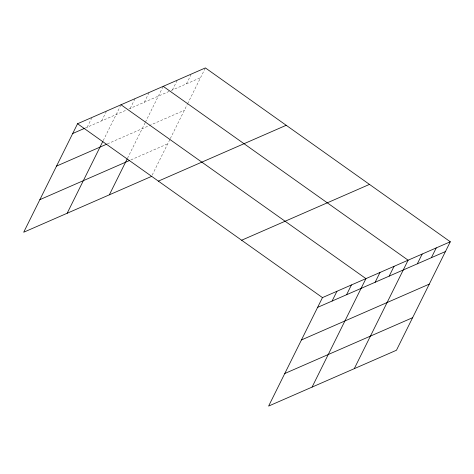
<?xml version="1.0" encoding="UTF-8"?>
<svg xmlns="http://www.w3.org/2000/svg" width="474" height="474" viewBox="0 0 474 474"><rect width="100%" height="100%" fill="white"/><g stroke="black" fill="none" stroke-linecap="round" stroke-linejoin="round"><path stroke-width="0.36" stroke-dasharray="2.37 1.78" d="M87.186 127.198L91.719 118.073M101.673 120.87L106.526 111.094M103.225 140.6L120.692 105.418M130.226 108.404L135.078 98.622M144.286 102.26L149.144 92.483M127.482 158.304L145.091 122.831M145.411 122.179L163.204 86.339M172.412 89.977L177.264 80.201M186.472 83.833L191.004 74.708M152.184 175.096L169.994 139.22M170.32 138.562L187.277 104.404M187.603 103.753L205.39 67.918M85.207 128.063L126.208 110.158M128.887 108.984L170.403 90.854M171.073 90.564L200.538 77.695M107.361 143.9L184.368 110.264M130.877 159.91L167.707 143.823"/><path stroke-width="0.71" d="M450.3 241.77L322.462 297.601L268.61 406.082L396.448 350.25L450.3 241.77L205.39 67.918L77.552 123.75L23.7 232.23L151.538 176.399M67.166 213.247L102.905 141.252M109.352 194.826L127.156 158.962M332.096 301.049L336.949 291.273M346.583 294.721L351.435 284.945M312.076 387.098L365.928 278.617L121.018 104.766M375.135 282.255L379.988 272.479M389.195 276.111L394.048 266.335M354.262 368.677L408.114 260.19L163.204 86.339M417.321 263.828L422.174 254.052M431.381 257.69L436.24 247.908M72.7 133.526L84.55 128.347M56.53 166.101L106.691 144.191M39.869 199.661L129.538 160.496M158.369 181.121L286.213 125.284M241.639 240.229L369.477 184.398M317.61 307.377L445.447 251.546M301.44 339.953L429.278 284.116M284.779 373.512L412.617 317.681M77.552 123.75L322.462 297.601"/></g></svg>
